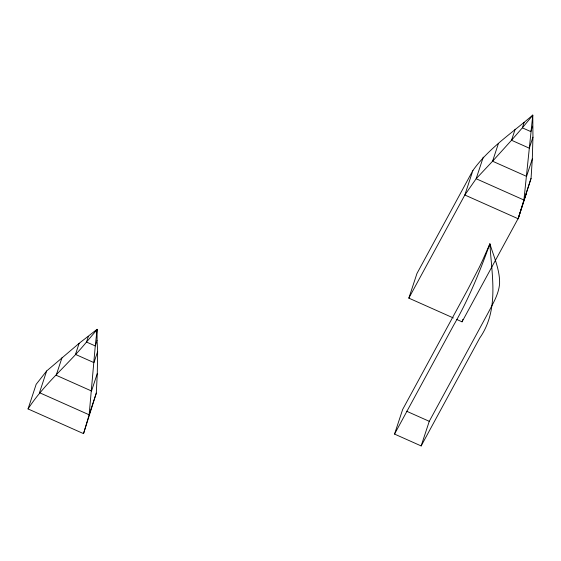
<?xml version="1.0" encoding="UTF-8"?>
<svg xmlns="http://www.w3.org/2000/svg" width="561" height="561" viewBox="0 0 561 561"><rect width="100%" height="100%" fill="white"/><g stroke="black" fill="none" stroke-linecap="round" stroke-linejoin="round"><path stroke-width="0.84" d="M97.074 340.485L97.102 329.307L79.129 343.332L46.64 370.989L36.163 384.313L28.05 408.927L83.533 433.639L96.303 393.114L97.284 373.535L97.621 351.572L97.074 340.485L95.272 345.934L89.15 414.803L83.533 433.639M453.309 317.94L408.836 298.129L416.949 273.516L472.937 170.39L464.831 195.004L518.203 218.776L531.05 178.398L532.305 158.959L532.95 137.157L532.775 115.068C512.263 132.866 488.792 148.09 472.909 170.481M97.102 329.307L95.272 345.934L86.506 342.035C67.734 364.987 44.207 383.92 28.05 408.927M532.775 115.068L523.925 200.018L518.203 218.776M46.64 370.989L39.487 392.686L89.15 414.803L96.303 393.114M61.955 357.799L56.198 375.267L91.527 391.003L97.284 373.535M79.129 343.332L75.483 354.398L93.975 362.637L97.621 351.572M88.308 336.579L86.506 342.035L96.983 329.679M483.273 157.122L476.149 178.735L464.831 195.004L408.836 298.129M394.544 434.081L402.658 409.467L467.362 290.275L479.157 267.576A37.37 3.331 -66 0 0 482.888 259.666L489.893 243.79C493.813 256.791 499.928 269.701 499.599 283.543C498.757 294.413 492.726 303.894 487.874 313.368L429.263 421.318L421.15 445.932L394.544 434.081L453.597 325.317C468.561 299.497 479.767 271.805 489.893 243.79C491.688 275.682 499.444 309.791 479.725 338.038L421.15 445.932M498.308 143.819L492.579 161.217L476.149 178.735L523.925 200.018L531.05 178.398M515.159 129.233L511.527 140.257L492.579 161.217L526.569 176.357L532.305 158.959M524.149 122.403L522.361 127.838L511.527 140.257L529.318 148.181L532.95 137.157M456.486 319.356L462.047 321.832L462.86 319.37M532.585 126.162L530.79 131.59L522.361 127.838L532.655 115.44M525.313 195.628L526.148 194.092L518.041 218.706L462.047 321.832M406.571 411.206L429.263 421.318"/></g></svg>
